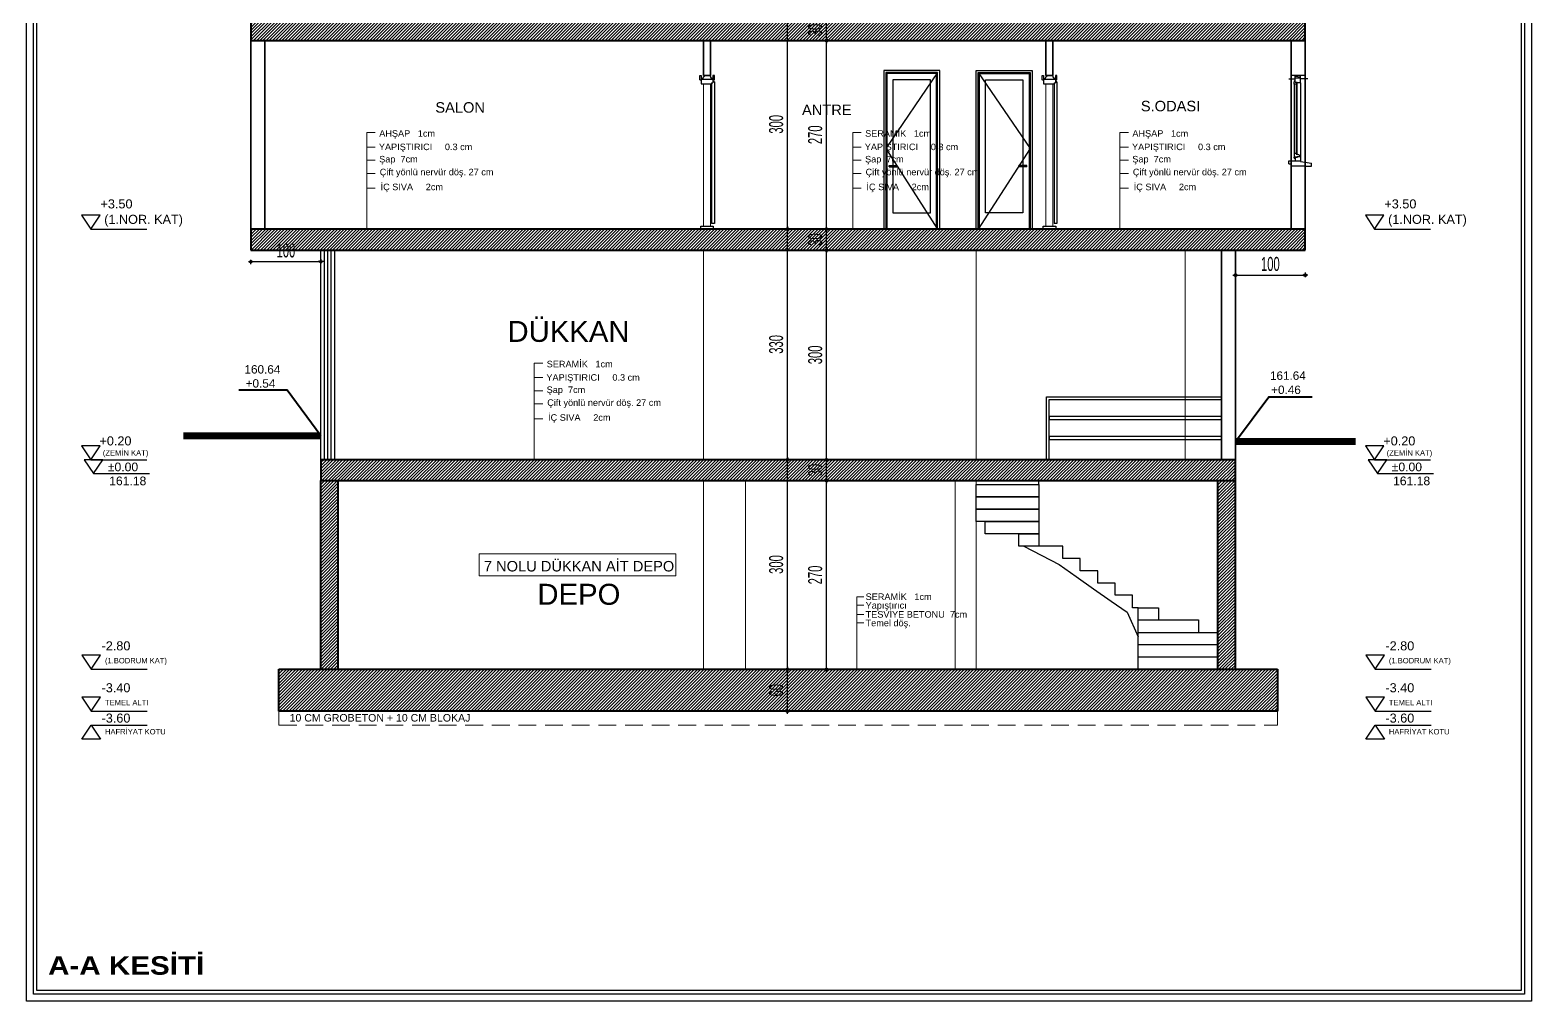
# Model space of a CAD drawing. Extents: x 386248 to 427517, y 4539405 to 4542296.
# Drawn here: x 403469 to 405613, y 4539405 to 4540795 of the extents above; entities that cross this region are included whole.
import ezdxf
from ezdxf.enums import TextEntityAlignment as Align

# ---------------------------------------------------------------- set-up
doc = ezdxf.new("R2010")
doc.units = 0
doc.linetypes.add('DUZ', pattern=[0])
doc.linetypes.add('HIDDEN', pattern=[9.525, 6.35, -3.175])
for name, color, linetype in [('DIM', 7, 'Continuous'), ('duvar-kesim', 250, 'Continuous'), ('HESAPLAMA', 82, 'Continuous'), ('mahal', 7, 'Continuous'), ('Y-IMAR', 15, 'DUZ')]:
    doc.layers.add(name, color=color, linetype=linetype)
for name, color, linetype, lineweight in [('DIŞ 2', 167, 'Continuous', 25), ('DOGRAMA_', 233, 'Continuous', 20), ('DUVAR', 4, 'Continuous', 35), ('GOR1', 51, 'Continuous', 25), ('GÖRÜNÜŞ', 9, 'Continuous', 30), ('GÖRÜNÜŞLER', 43, 'Continuous', 30), ('ince', 203, 'DUZ', 20), ('kapı', 233, 'Continuous', 25), ('kolon', 1, 'Continuous', 40), ('KOTLAR', 63, 'Continuous', 30), ('KP', 1, 'Continuous', 30), ('merdv', 82, 'Continuous', 25), ('MIMARI', 2, 'Continuous', 20), ('OLCU10', 2, 'Continuous', 25), ('SOKAK_ADI', 3, 'Continuous', 0), ('tarama kolon', 8, 'Continuous', 13), ('YAZI', 7, 'Continuous', 25), ('YAZI_', 73, 'Continuous', 20), ('YAZILAR', 1, 'Continuous', 30)]:
    doc.layers.add(name, color=color, linetype=linetype, lineweight=lineweight)
doc.styles.add('RomanSTA', font='')
doc.styles.get("Standard").update_dxf_attribs({"font": 'arial.ttf'})
doc.styles.add('STYLE1', font='')
doc.styles.add('T', font='ISOt.shx', dxfattribs={"width": 0.6})
doc.styles.get('RomanSTA').set_extended_font_data('Arial')
doc.styles.get('STYLE1').set_extended_font_data('Arial Tur')
doc.dimstyles.new('DOT2', dxfattribs={"dimtxt": 20, "dimasz": 0.7, "dimexe": 5, "dimexo": 5, "dimgap": 6, "dimtad": 1, "dimdec": 0, "dimdsep": 46, "dimtxsty": 'T', "dimblk1": 'SEL2', "dimblk2": 'SEL2', "dimsah": 1, "dimcen": 0, "dimse1": 1, "dimse2": 1, "dimclrd": 256, "dimclre": 256, "dimclrt": 256, "dimadec": 0, "dimazin": 0, "dimtfac": 1, "dimtdec": 0, "dimtix": 1, "dimtmove": 2, "dimatfit": 3, "dimldrblk": 'SEL2', "dimfxl": 1, "dimtolj": 1, "dimtzin": 0, "dimarcsym": 0})
pattern_1 = [(45, (4880.1114, 2884.313), (-2.2450640303, 2.2450640303), [])]

# ---------------------------------------------------------------- blocks, each defined once
blk = doc.blocks.new('80')
at = {"layer": 'merdv'}
blk.add_line((389876.1, 4538874.9), (389876.1, 4538880.3), dxfattribs=at)
for points in [[(389876.1, 4538857.3), (389786.1, 4538857.3), (389786.1, 4538874.9), (389876.1, 4538874.9)], [(389876.1, 4538839.6), (389786.1, 4538839.6), (389786.1, 4538857.3), (389876.1, 4538857.3)], [(389876.1, 4538822), (389786.1, 4538822), (389786.1, 4538839.6), (389876.1, 4538839.6)], [(389876.1, 4538804.4), (389799.1, 4538804.4), (389799.1, 4538822), (389876.1, 4538822)], [(389876.1, 4538786.7), (389847.3, 4538786.7), (389847.3, 4538804.4), (389876.1, 4538804.4)]]:
    blk.add_lwpolyline(points, close=True, dxfattribs=at)
for points in [[(389854.4, 4538786.7), (389904.9, 4538760.5), (389929.3, 4538743.3), (389954.3, 4538725.6), (389979.3, 4538708), (390002.1, 4538691.9), (390018.1, 4538656.7)], [(389885.1, 4538786.7), (389876.1, 4538786.7)], [(389918.1, 4538769.1), (389910.1, 4538769.1), (389910.1, 4538786.7), (389885.1, 4538786.7)], [(389943.1, 4538751.4), (389935.1, 4538751.4), (389935.1, 4538769.1), (389910.1, 4538769.1)], [(389968.1, 4538733.8), (389960.1, 4538733.8), (389960.1, 4538751.4), (389935.1, 4538751.4)], [(389993.1, 4538716.2), (389985.1, 4538716.2), (389985.1, 4538733.8), (389960.1, 4538733.8)], [(390018.1, 4538698.5), (390010.1, 4538698.5), (390010.1, 4538716.2), (389985.1, 4538716.2)], [(390018.1, 4538680.9), (390018.1, 4538698.5), (390046.9, 4538698.5), (390046.9, 4538680.9)], [(390018.1, 4538663.2), (390018.1, 4538680.9), (390104.5, 4538680.9), (390104.5, 4538663.2)], [(390018.1, 4538645.6), (390018.1, 4538663.2), (390132.1, 4538663.2)], [(390018.1, 4538628), (390018.1, 4538645.6), (390132.1, 4538645.6)], [(390018.1, 4538610.3), (390018.1, 4538628), (390132.1, 4538628)]]:
    blk.add_lwpolyline(points, dxfattribs=at)
blk = doc.blocks.new('Slice-Win 1')
for p, q in [((0, 130), (20, 130)), ((7, 126.6), (7, 130)), ((14.5, 129), (7, 127.8)), ((14.5, 126.6), (14.5, 130)), ((-3.5, 125), (7, 125)), ((14.5, 126.6), (7, 126.6)), ((7, 119.5), (7, 126.6)), ((7, 119.5), (11.5, 119.5)), ((14.5, 120.5), (11.5, 120.5)), ((11.5, 120.5), (11.5, 119.5)), ((14.5, 120.3), (11.5, 120.3)), ((11.5, 118.5), (11.5, 119.5)), ((13, 118.5), (11.5, 118.5)), ((13, 117.5), (13, 118.5)), ((13, 117.5), (13, 18)), ((13, 117.5), (16, 117.5)), ((14.5, 122), (14.5, 126.6)), ((23.5, 125), (14.5, 125)), ((16, 122), (14.5, 122)), ((14.5, 120.3), (14.5, 122)), ((16, 122), (16, 120.5)), ((16, 117.5), (16, 120.5)), ((7, 6.5), (-9, 4.5)), ((-9, 0), (-9, 4.5)), ((0, 0), (-9, 0)), ((0, 0), (20, 0)), ((7, 12.8), (11.5, 14)), ((7, 12.8), (7, 7.5)), ((14.5, 7.5), (7, 7.5)), ((7, 7.5), (7, 6.5)), ((8.5, 16), (11.5, 17)), ((8.5, 16), (8.5, 14)), ((9.5, 14), (8.5, 14)), ((9.5, 14.5), (9.5, 14)), ((11.5, 14), (10, 14)), ((13, 17), (11.5, 17)), ((11.5, 13), (11.5, 14)), ((14.5, 13.2), (11.5, 13.2)), ((14.5, 13), (12.5, 13)), ((13, 18), (16, 18)), ((13, 18), (13, 17)), ((14.5, 13.2), (14.5, 11.5)), ((14.5, 11.5), (14.5, 7.5)), ((16, 11.5), (14.5, 11.5)), ((23.5, 7.5), (14.5, 7.5)), ((16, 18), (16, 13)), ((16, 11.5), (16, 13)), ((20, 0), (20, 3.5)), ((23.5, 3.5), (20, 3.5)), ((23.5, 3.5), (23.5, 7.5))]:
    blk.add_line(p, q)
at = {"color": 8}
for p, q in [((7, 119.5), (7, 12.8)), ((11.5, 17), (11.5, 118.5)), ((16, 117.5), (16, 18))]:
    blk.add_line(p, q, dxfattribs=at)
for centre, start, end in [((9.5, 14), 0, 90), ((12, 13), 180, 0)]:
    blk.add_arc(centre, 0.5, start, end)
blk = doc.blocks.new('Door-Sight 04')
for p, q in [((20, 220), (100, 220)), ((20, -7), (20, 220)), ((22.9, 217.1), (97.1, 217.1)), ((22.9, -7), (22.9, 217.1)), ((24.4, 215.6), (95.6, 215.6)), ((24.4, -7), (24.4, 215.6)), ((95.6, 215.6), (95.6, -7)), ((97.1, 217.1), (97.1, -7)), ((100, 220), (100, -7)), ((33.2, 206.8), (86.8, 206.8)), ((33.2, 16.5), (33.2, 206.8)), ((86.8, 206.8), (86.8, 84)), ((92.3, 84), (80.8, 84)), ((80.8, 82), (80.8, 84)), ((92.3, 82), (80.8, 82)), ((86.8, 82), (86.8, 16.5)), ((92.3, 82), (92.3, 84)), ((86.8, 16.5), (33.2, 16.5)), ((100, -7), (20, -7))]:
    blk.add_line(p, q)
at = {"color": 8}
for p, q in [((22.9, 217.1), (97.1, 108.5)), ((97.1, 108.5), (22.9, -7))]:
    blk.add_line(p, q, dxfattribs=at)
blk = doc.blocks.new('Slice-Door1 10')
for p, q in [((-5.5, -6.5), (-5.5, 0)), ((-5.5, 0), (-3.5, 0)), ((-3.5, 0), (-3.5, -7.5)), ((0, 0), (10, 0)), ((15.5, 0), (13.5, 0)), ((13.5, 0), (13.5, -5.4)), ((15.5, -6.5), (15.5, 0)), ((-3.5, -7.5), (-5.5, -6.5)), ((-5.5, -9.1), (-5.5, -211.8)), ((-5.5, -9.1), (-3.5, -9.1)), ((13.5, -5.4), (-3.5, -5.4)), ((-3.5, -5.4), (-3.5, -10.9)), ((-1.5, -10.6), (-3.5, -10.6)), ((-1.5, -10.9), (-3.5, -10.9)), ((-1.5, -10.6), (-1.5, -211.8)), ((13.5, -12), (-1.5, -12)), ((13.5, -5.4), (13.5, -10.7)), ((13.5, -5.4), (13.5, -12)), ((13.5, -7.5), (15.5, -6.5)), ((-5.5, -211.8), (-1.5, -211.8))]:
    blk.add_line(p, q)
at = {"color": 9}
blk.add_lwpolyline([(14, -220), (14, -216), (-4, -216), (-4, -220)], dxfattribs=at)
for points in [[(1.2, 0, 0), (1.2, 0, 0), (1.2, 0, 0), (1.2, -0.1, 0), (1.2, -0.1, 0), (1.1, -0.1, 0), (1.1, -0.1, 0), (1.1, -0.2, 0), (1.1, -0.2, 0), (1.1, -0.2, 0), (1, -0.2, 0), (1, -0.2, 0), (1, -0.3, 0), (1, -0.3, 0), (1, -0.3, 0), (0.9, -0.3, 0), (0.9, -0.4, 0), (0.9, -0.4, 0), (0.9, -0.4, 0), (0.9, -0.4, 0), (0.8, -0.4, 0), (0.8, -0.5, 0), (0.8, -0.5, 0), (0.8, -0.5, 0), (0.8, -0.5, 0), (0.7, -0.6, 0), (0.7, -0.6, 0), (0.7, -0.6, 0), (0.7, -0.6, 0), (0.7, -0.7, 0), (0.6, -0.7, 0), (0.6, -0.7, 0), (0.6, -0.7, 0), (0.6, -0.7, 0), (0.6, -0.8, 0), (0.6, -0.8, 0), (0.6, -0.8, 0), (0.5, -0.8, 0), (0.5, -0.9, 0), (0.5, -0.9, 0), (0.5, -0.9, 0), (0.5, -0.9, 0), (0.5, -1, 0), (0.5, -1, 0), (0.4, -1, 0), (0.4, -1, 0), (0.4, -1.1, 0), (0.4, -1.1, 0), (0.4, -1.1, 0), (0.4, -1.1, 0), (0.4, -1.2, 0), (0.4, -1.2, 0), (0.4, -1.2, 0), (0.3, -1.3, 0), (0.3, -1.3, 0), (0.3, -1.3, 0), (0.3, -1.3, 0), (0.3, -1.4, 0), (0.3, -1.4, 0), (0.3, -1.4, 0), (0.3, -1.4, 0), (0.3, -1.5, 0), (0.3, -1.5, 0), (0.3, -1.5, 0), (0.3, -1.6, 0), (0.3, -1.6, 0), (0.3, -1.6, 0), (0.3, -1.6, 0), (0.2, -1.7, 0), (0.2, -1.7, 0), (0.2, -1.7, 0), (0.2, -1.8, 0), (0.2, -1.8, 0), (0.2, -1.8, 0), (0.2, -1.9, 0), (0.2, -1.9, 0), (0.2, -1.9, 0), (0.2, -1.9, 0), (0.2, -2, 0), (0.2, -2, 0), (0.2, -2, 0), (0.2, -2.1, 0), (0.2, -2.1, 0), (0.2, -2.1, 0), (0.1, -2.1, 0), (0.1, -2.2, 0), (0.1, -2.2, 0), (0.1, -2.2, 0), (0.1, -2.3, 0), (0.1, -2.3, 0), (0.1, -2.3, 0), (0.1, -2.3, 0), (0.1, -2.4, 0), (0.1, -2.4, 0), (0, -2.4, 0), (0, -2.5, 0), (0, -2.5, 0), (0, -2.5, 0), (0, -2.5, 0), (0, -2.6, 0), (0, -2.6, 0), (0, -2.6, 0), (-0.1, -2.6, 0), (-0.1, -2.7, 0), (-0.1, -2.7, 0), (-0.1, -2.7, 0), (-0.1, -2.7, 0), (-0.1, -2.8, 0), (-0.2, -2.8, 0), (-0.2, -2.8, 0), (-0.2, -2.8, 0), (-0.2, -2.9, 0), (-0.2, -2.9, 0), (-0.2, -2.9, 0), (-0.3, -2.9, 0), (-0.3, -3, 0), (-0.3, -3, 0), (-0.3, -3, 0), (-0.3, -3, 0), (-0.4, -3, 0), (-0.4, -3.1, 0), (-0.4, -3.1, 0), (-0.4, -3.1, 0), (-0.4, -3.1, 0), (-0.5, -3.1, 0), (-0.5, -3.2, 0), (-0.5, -3.2, 0), (-0.5, -3.2, 0), (-0.6, -3.2, 0), (-0.6, -3.2, 0), (-0.6, -3.3, 0), (-0.6, -3.3, 0), (-0.6, -3.3, 0), (-0.7, -3.3, 0), (-0.7, -3.3, 0), (-0.7, -3.3, 0), (-0.7, -3.3, 0), (-0.8, -3.4, 0), (-0.8, -3.4, 0), (-0.8, -3.4, 0), (-0.8, -3.4, 0), (-0.9, -3.4, 0), (-0.9, -3.4, 0), (-0.9, -3.4, 0), (-1, -3.5, 0), (-1, -3.5, 0), (-1, -3.5, 0), (-1, -3.5, 0), (-1.1, -3.5, 0), (-1.1, -3.5, 0), (-1.1, -3.5, 0), (-1.1, -3.5, 0), (-1.2, -3.6, 0), (-1.2, -3.6, 0), (-1.2, -3.6, 0), (-1.2, -3.6, 0), (-1.3, -3.6, 0), (-1.3, -3.6, 0), (-1.3, -3.6, 0), (-1.4, -3.6, 0), (-1.4, -3.6, 0), (-1.4, -3.7, 0), (-1.4, -3.7, 0), (-1.5, -3.7, 0), (-1.5, -3.7, 0), (-1.5, -3.7, 0), (-1.5, -3.7, 0), (-1.6, -3.7, 0), (-1.6, -3.7, 0), (-1.6, -3.7, 0), (-1.7, -3.8, 0), (-1.7, -3.8, 0), (-1.7, -3.8, 0), (-1.7, -3.8, 0), (-1.8, -3.8, 0), (-1.8, -3.8, 0), (-1.8, -3.8, 0), (-1.8, -3.8, 0), (-1.9, -3.9, 0), (-1.9, -3.9, 0), (-1.9, -3.9, 0), (-1.9, -3.9, 0), (-2, -3.9, 0), (-2, -3.9, 0), (-2, -3.9, 0), (-2, -4, 0), (-2.1, -4, 0), (-2.1, -4, 0), (-2.1, -4, 0), (-2.1, -4, 0), (-2.2, -4, 0), (-2.2, -4.1, 0), (-2.2, -4.1, 0), (-2.2, -4.1, 0), (-2.3, -4.1, 0), (-2.3, -4.1, 0), (-2.3, -4.1, 0), (-2.3, -4.2, 0), (-2.4, -4.2, 0), (-2.4, -4.2, 0), (-2.4, -4.2, 0), (-2.4, -4.2, 0), (-2.4, -4.2, 0), (-2.5, -4.3, 0), (-2.5, -4.3, 0), (-2.5, -4.3, 0), (-2.5, -4.3, 0), (-2.6, -4.3, 0), (-2.6, -4.4, 0), (-2.6, -4.4, 0), (-2.6, -4.4, 0), (-2.6, -4.4, 0), (-2.7, -4.4, 0), (-2.7, -4.5, 0), (-2.7, -4.5, 0), (-2.7, -4.5, 0), (-2.7, -4.5, 0), (-2.8, -4.5, 0), (-2.8, -4.6, 0), (-2.8, -4.6, 0), (-2.8, -4.6, 0), (-2.8, -4.6, 0), (-2.9, -4.6, 0), (-2.9, -4.7, 0), (-2.9, -4.7, 0), (-2.9, -4.7, 0), (-2.9, -4.7, 0), (-3, -4.8, 0), (-3, -4.8, 0), (-3, -4.8, 0), (-3, -4.8, 0), (-3, -4.8, 0), (-3.1, -4.9, 0), (-3.1, -4.9, 0), (-3.1, -4.9, 0), (-3.1, -4.9, 0), (-3.1, -5, 0), (-3.2, -5, 0), (-3.2, -5, 0), (-3.2, -5, 0), (-3.2, -5.1, 0), (-3.2, -5.1, 0), (-3.3, -5.1, 0), (-3.3, -5.1, 0), (-3.3, -5.1, 0), (-3.3, -5.2, 0), (-3.3, -5.2, 0), (-3.4, -5.2, 0), (-3.4, -5.2, 0), (-3.4, -5.3, 0), (-3.4, -5.3, 0), (-3.4, -5.3, 0), (-3.4, -5.3, 0), (-3.5, -5.4, 0), (-3.5, -5.4, 0), (-3.5, -5.4, 0)], [(8.5, 0, 0), (8.5, 0, 0), (8.5, -0.1, 0), (8.5, -0.1, 0), (8.5, -0.1, 0), (8.5, -0.2, 0), (8.5, -0.2, 0), (8.5, -0.2, 0), (8.6, -0.3, 0), (8.6, -0.3, 0), (8.6, -0.3, 0), (8.6, -0.4, 0), (8.6, -0.4, 0), (8.6, -0.4, 0), (8.6, -0.5, 0), (8.6, -0.5, 0), (8.7, -0.6, 0), (8.7, -0.6, 0), (8.7, -0.6, 0), (8.7, -0.7, 0), (8.7, -0.7, 0), (8.7, -0.7, 0), (8.7, -0.8, 0), (8.7, -0.8, 0), (8.8, -0.8, 0), (8.8, -0.9, 0), (8.8, -0.9, 0), (8.8, -0.9, 0), (8.8, -0.9, 0), (8.8, -1, 0), (8.8, -1, 0), (8.8, -1, 0), (8.9, -1.1, 0), (8.9, -1.1, 0), (8.9, -1.1, 0), (8.9, -1.2, 0), (8.9, -1.2, 0), (8.9, -1.2, 0), (9, -1.3, 0), (9, -1.3, 0), (9, -1.3, 0), (9, -1.3, 0), (9, -1.4, 0), (9, -1.4, 0), (9.1, -1.4, 0), (9.1, -1.5, 0), (9.1, -1.5, 0), (9.1, -1.5, 0), (9.1, -1.5, 0), (9.2, -1.6, 0), (9.2, -1.6, 0), (9.2, -1.6, 0), (9.2, -1.7, 0), (9.3, -1.7, 0), (9.3, -1.7, 0), (9.3, -1.7, 0), (9.3, -1.8, 0), (9.3, -1.8, 0), (9.4, -1.8, 0), (9.4, -1.8, 0), (9.4, -1.8, 0), (9.5, -1.9, 0), (9.5, -1.9, 0), (9.5, -1.9, 0), (9.5, -1.9, 0), (9.6, -2, 0), (9.6, -2, 0), (9.6, -2, 0), (9.6, -2, 0), (9.7, -2, 0), (9.7, -2.1, 0), (9.7, -2.1, 0), (9.8, -2.1, 0), (9.8, -2.1, 0), (9.8, -2.2, 0), (9.8, -2.2, 0), (9.9, -2.2, 0), (9.9, -2.2, 0), (9.9, -2.2, 0), (10, -2.3, 0), (10, -2.3, 0), (10, -2.3, 0), (10, -2.3, 0), (10.1, -2.3, 0), (10.1, -2.4, 0), (10.1, -2.4, 0), (10.2, -2.4, 0), (10.2, -2.4, 0), (10.2, -2.5, 0), (10.2, -2.5, 0), (10.3, -2.5, 0), (10.3, -2.5, 0), (10.3, -2.5, 0), (10.3, -2.6, 0), (10.4, -2.6, 0), (10.4, -2.6, 0), (10.4, -2.6, 0), (10.4, -2.7, 0), (10.5, -2.7, 0), (10.5, -2.7, 0), (10.5, -2.7, 0), (10.5, -2.8, 0), (10.5, -2.8, 0), (10.6, -2.8, 0), (10.6, -2.8, 0), (10.6, -2.9, 0), (10.6, -2.9, 0), (10.6, -2.9, 0), (10.7, -3, 0), (10.7, -3, 0), (10.7, -3, 0), (10.7, -3.1, 0), (10.7, -3.1, 0), (10.7, -3.1, 0), (10.8, -3.2, 0), (10.8, -3.2, 0), (10.8, -3.2, 0), (10.8, -3.3, 0), (10.8, -3.3, 0), (10.8, -3.3, 0), (10.8, -3.4, 0), (10.8, -3.4, 0), (10.9, -3.4, 0), (10.9, -3.5, 0), (10.9, -3.5, 0), (10.9, -3.5, 0), (10.9, -3.6, 0), (10.9, -3.6, 0), (10.9, -3.6, 0), (10.9, -3.7, 0), (11, -3.7, 0), (11, -3.7, 0), (11, -3.8, 0), (11, -3.8, 0), (11, -3.8, 0), (11, -3.9, 0), (11, -3.9, 0), (11, -3.9, 0), (11, -4, 0), (11.1, -4, 0), (11.1, -4, 0), (11.1, -4.1, 0), (11.1, -4.1, 0), (11.1, -4.1, 0), (11.1, -4.2, 0), (11.1, -4.2, 0), (11.1, -4.2, 0), (11.2, -4.2, 0), (11.2, -4.3, 0), (11.2, -4.3, 0), (11.2, -4.3, 0), (11.2, -4.4, 0), (11.2, -4.4, 0), (11.3, -4.4, 0), (11.3, -4.4, 0), (11.3, -4.5, 0), (11.3, -4.5, 0), (11.3, -4.5, 0), (11.4, -4.5, 0), (11.4, -4.6, 0), (11.4, -4.6, 0), (11.4, -4.6, 0), (11.4, -4.6, 0), (11.5, -4.7, 0), (11.5, -4.7, 0), (11.5, -4.7, 0), (11.5, -4.7, 0), (11.6, -4.7, 0), (11.6, -4.8, 0), (11.6, -4.8, 0), (11.7, -4.8, 0), (11.7, -4.8, 0), (11.7, -4.8, 0), (11.7, -4.9, 0), (11.8, -4.9, 0), (11.8, -4.9, 0), (11.8, -4.9, 0), (11.9, -4.9, 0), (11.9, -4.9, 0), (11.9, -5, 0), (11.9, -5, 0), (12, -5, 0), (12, -5, 0), (12, -5, 0), (12.1, -5, 0), (12.1, -5, 0), (12.1, -5, 0), (12.2, -5.1, 0), (12.2, -5.1, 0), (12.2, -5.1, 0), (12.3, -5.1, 0), (12.3, -5.1, 0), (12.3, -5.1, 0), (12.4, -5.1, 0), (12.4, -5.1, 0), (12.4, -5.2, 0), (12.5, -5.2, 0), (12.5, -5.2, 0), (12.6, -5.2, 0), (12.6, -5.2, 0), (12.6, -5.2, 0), (12.7, -5.2, 0), (12.7, -5.2, 0), (12.7, -5.2, 0), (12.8, -5.2, 0), (12.8, -5.3, 0), (12.8, -5.3, 0), (12.9, -5.3, 0), (12.9, -5.3, 0), (13, -5.3, 0), (13, -5.3, 0), (13, -5.3, 0), (13.1, -5.3, 0), (13.1, -5.3, 0), (13.2, -5.3, 0), (13.2, -5.3, 0), (13.2, -5.3, 0), (13.3, -5.4, 0), (13.3, -5.4, 0), (13.3, -5.4, 0), (13.4, -5.4, 0), (13.4, -5.4, 0), (13.5, -5.4, 0), (13.5, -5.4, 0)]]:
    blk.add_polyline3d(points, dxfattribs=at)
blk = doc.blocks.new('SEL2')
at = {"layer": 'OLCU10'}
for p, q in [((5.25, 0), (-5.25, 0)), ((0, 5.25), (0, -3.95))]:
    blk.add_line(p, q, dxfattribs=at)
blk.add_circle((0, 0), 2.75, dxfattribs=at)
blk = doc.blocks.new('*D2792')
at = {"layer": 'Defpoints', "color": 0}
for p in [(404553, 4539880), (404573.7, 4539880), (404573.7, 4539820)]:
    blk.add_point(p, dxfattribs=at)
at = {"layer": 'DIŞ 2', "lineweight": -2}
blk.add_line((404553, 4539820.7), (404553, 4539879.3), dxfattribs=at)
at = {"layer": 'DIŞ 2', "linetype": 'ByBlock', "lineweight": -2, "xscale": 0.7, "yscale": 0.7, "zscale": 0.7}
for p, rotation in [((404553, 4539880), 90), ((404553, 4539820), 270)]:
    blk.add_blockref('SEL2', p, dxfattribs=dict(at, rotation=rotation))
at = {"layer": 'DIŞ 2', "insert": (404537, 4539850), "char_height": 20, "attachment_point": 5, "rotation": 90, "style": 'T'}
blk.add_mtext('\\A1;60', dxfattribs=at)
blk = doc.blocks.new('*D2793')
at = {"layer": 'Defpoints', "color": 0}
for p in [(404553, 4540180), (404588.3, 4540180), (404573.7, 4539880)]:
    blk.add_point(p, dxfattribs=at)
at = {"layer": 'DIŞ 2', "lineweight": -2}
blk.add_line((404553, 4539880.7), (404553, 4540179.3), dxfattribs=at)
at = {"layer": 'DIŞ 2', "linetype": 'ByBlock', "lineweight": -2, "xscale": 0.7, "yscale": 0.7, "zscale": 0.7}
for p, rotation in [((404553, 4540180), 90), ((404553, 4539880), 270)]:
    blk.add_blockref('SEL2', p, dxfattribs=dict(at, rotation=rotation))
at = {"layer": 'DIŞ 2', "insert": (404537, 4540030), "char_height": 20, "attachment_point": 5, "rotation": 90, "style": 'T'}
blk.add_mtext('\\A1;300', dxfattribs=at)
blk = doc.blocks.new('*D2794')
at = {"layer": 'Defpoints', "color": 0}
for p in [(404553, 4540510), (404621, 4540510), (404588.3, 4540180)]:
    blk.add_point(p, dxfattribs=at)
at = {"layer": 'DIŞ 2', "lineweight": -2}
blk.add_line((404553, 4540180.7), (404553, 4540509.3), dxfattribs=at)
at = {"layer": 'DIŞ 2', "linetype": 'ByBlock', "lineweight": -2, "xscale": 0.7, "yscale": 0.7, "zscale": 0.7}
for p, rotation in [((404553, 4540510), 90), ((404553, 4540180), 270)]:
    blk.add_blockref('SEL2', p, dxfattribs=dict(at, rotation=rotation))
at = {"layer": 'DIŞ 2', "insert": (404537, 4540345), "char_height": 20, "attachment_point": 5, "rotation": 90, "style": 'T'}
blk.add_mtext('\\A1;330', dxfattribs=at)
blk = doc.blocks.new('*D2795')
at = {"layer": 'Defpoints', "color": 0}
for p in [(404553, 4540810), (404621, 4540810), (404621, 4540510)]:
    blk.add_point(p, dxfattribs=at)
at = {"layer": 'DIŞ 2', "lineweight": -2}
blk.add_line((404553, 4540510.7), (404553, 4540809.3), dxfattribs=at)
at = {"layer": 'DIŞ 2', "linetype": 'ByBlock', "lineweight": -2, "xscale": 0.7, "yscale": 0.7, "zscale": 0.7}
for p, rotation in [((404553, 4540810), 90), ((404553, 4540510), 270)]:
    blk.add_blockref('SEL2', p, dxfattribs=dict(at, rotation=rotation))
at = {"layer": 'DIŞ 2', "insert": (404537, 4540660), "char_height": 20, "attachment_point": 5, "rotation": 90, "style": 'T'}
blk.add_mtext('\\A1;300', dxfattribs=at)
blk = doc.blocks.new('*D2799')
at = {"layer": 'Defpoints', "color": 0}
for p in [(404599.9, 4540150), (404608.9, 4540150), (404599.9, 4539880)]:
    blk.add_point(p, dxfattribs=at)
at = {"layer": 'GOR1', "lineweight": -2}
blk.add_line((404608.9, 4539880.7), (404608.9, 4540149.3), dxfattribs=at)
at = {"layer": 'GOR1', "linetype": 'ByBlock', "lineweight": -2, "xscale": 0.7, "yscale": 0.7, "zscale": 0.7}
for p, rotation in [((404608.9, 4540150), 90), ((404608.9, 4539880), 270)]:
    blk.add_blockref('SEL2', p, dxfattribs=dict(at, rotation=rotation))
at = {"layer": 'GOR1', "insert": (404592.9, 4540015), "char_height": 20, "attachment_point": 5, "rotation": 90, "style": 'T'}
blk.add_mtext('\\A1;270', dxfattribs=at)
blk = doc.blocks.new('*D2800')
at = {"layer": 'Defpoints', "color": 0}
for p in [(404608.9, 4540180), (404619.9, 4540180), (404599.9, 4540150)]:
    blk.add_point(p, dxfattribs=at)
at = {"layer": 'GOR1', "lineweight": -2}
for p, q in [((404608.9, 4540180.7), (404608.9, 4540181.4)), ((404608.9, 4540150), (404608.9, 4540180)), ((404608.9, 4540149.3), (404608.9, 4540148.6))]:
    blk.add_line(p, q, dxfattribs=at)
at = {"layer": 'GOR1', "linetype": 'ByBlock', "lineweight": -2, "xscale": 0.7, "yscale": 0.7, "zscale": 0.7}
for p, rotation in [((404608.9, 4540180), 270), ((404608.9, 4540150), 90)]:
    blk.add_blockref('SEL2', p, dxfattribs=dict(at, rotation=rotation))
at = {"layer": 'GOR1', "insert": (404592.9, 4540165), "char_height": 20, "attachment_point": 5, "rotation": 90, "style": 'T'}
blk.add_mtext('\\A1;30', dxfattribs=at)
blk = doc.blocks.new('*D2801')
at = {"layer": 'Defpoints', "color": 0}
for p in [(404608.9, 4540480), (404638.9, 4540480), (404619.9, 4540180)]:
    blk.add_point(p, dxfattribs=at)
at = {"layer": 'GOR1', "lineweight": -2}
blk.add_line((404608.9, 4540180.7), (404608.9, 4540479.3), dxfattribs=at)
at = {"layer": 'GOR1', "linetype": 'ByBlock', "lineweight": -2, "xscale": 0.7, "yscale": 0.7, "zscale": 0.7}
for p, rotation in [((404608.9, 4540480), 90), ((404608.9, 4540180), 270)]:
    blk.add_blockref('SEL2', p, dxfattribs=dict(at, rotation=rotation))
at = {"layer": 'GOR1', "insert": (404592.9, 4540330), "char_height": 20, "attachment_point": 5, "rotation": 90, "style": 'T'}
blk.add_mtext('\\A1;300', dxfattribs=at)
blk = doc.blocks.new('*D2802')
at = {"layer": 'Defpoints', "color": 0}
for p in [(404608.9, 4540510), (404638.9, 4540510), (404638.9, 4540480)]:
    blk.add_point(p, dxfattribs=at)
at = {"layer": 'GOR1', "lineweight": -2}
for p, q in [((404608.9, 4540510.7), (404608.9, 4540511.4)), ((404608.9, 4540480), (404608.9, 4540510)), ((404608.9, 4540479.3), (404608.9, 4540478.6))]:
    blk.add_line(p, q, dxfattribs=at)
at = {"layer": 'GOR1', "linetype": 'ByBlock', "lineweight": -2, "xscale": 0.7, "yscale": 0.7, "zscale": 0.7}
for p, rotation in [((404608.9, 4540510), 270), ((404608.9, 4540480), 90)]:
    blk.add_blockref('SEL2', p, dxfattribs=dict(at, rotation=rotation))
at = {"layer": 'GOR1', "insert": (404592.9, 4540495), "char_height": 20, "attachment_point": 5, "rotation": 90, "style": 'T'}
blk.add_mtext('\\A1;30', dxfattribs=at)
blk = doc.blocks.new('*D2803')
at = {"layer": 'Defpoints', "color": 0}
for p in [(404608.9, 4540780), (404638.9, 4540780), (404638.9, 4540510)]:
    blk.add_point(p, dxfattribs=at)
at = {"layer": 'GOR1', "lineweight": -2}
blk.add_line((404608.9, 4540510.7), (404608.9, 4540779.3), dxfattribs=at)
at = {"layer": 'GOR1', "linetype": 'ByBlock', "lineweight": -2, "xscale": 0.7, "yscale": 0.7, "zscale": 0.7}
for p, rotation in [((404608.9, 4540780), 90), ((404608.9, 4540510), 270)]:
    blk.add_blockref('SEL2', p, dxfattribs=dict(at, rotation=rotation))
at = {"layer": 'GOR1', "insert": (404592.9, 4540645), "char_height": 20, "attachment_point": 5, "rotation": 90, "style": 'T'}
blk.add_mtext('\\A1;270', dxfattribs=at)
blk = doc.blocks.new('*D2804')
at = {"layer": 'Defpoints', "color": 0}
for p in [(404608.9, 4540810), (404631.3, 4540810), (404638.9, 4540780)]:
    blk.add_point(p, dxfattribs=at)
at = {"layer": 'GOR1', "lineweight": -2}
for p, q in [((404608.9, 4540810.7), (404608.9, 4540811.4)), ((404608.9, 4540780), (404608.9, 4540810)), ((404608.9, 4540779.3), (404608.9, 4540778.6))]:
    blk.add_line(p, q, dxfattribs=at)
at = {"layer": 'GOR1', "linetype": 'ByBlock', "lineweight": -2, "xscale": 0.7, "yscale": 0.7, "zscale": 0.7}
for p, rotation in [((404608.9, 4540810), 270), ((404608.9, 4540780), 90)]:
    blk.add_blockref('SEL2', p, dxfattribs=dict(at, rotation=rotation))
at = {"layer": 'GOR1', "insert": (404592.9, 4540795), "char_height": 20, "attachment_point": 5, "rotation": 90, "style": 'T'}
blk.add_mtext('\\A1;30', dxfattribs=at)
blk = doc.blocks.new('G$C82475EDB')
at = {"layer": 'YAZI_'}
for p, q in [((0, 138.3), (0, 0)), ((12.1, 138.3), (0, 138.3)), ((12.1, 117.4), (0, 117.4)), ((12.1, 98.5), (0, 98.5)), ((12.1, 79.8), (0, 79.8)), ((12.1, 58.5), (0, 58.5))]:
    blk.add_line(p, q, dxfattribs=at)
at = {"layer": 'YAZI_', "style": 'STYLE1'}
for s, p in [('SERAMİK   1cm', (17.8, 132.2)), ('YAPIŞTIRICI     0.3 cm', (17.3, 113)), ('Şap  7cm', (17.7, 95.4)), ('Çift yönlü nervür döş. 27 cm', (18.5, 77)), ('İÇ SIVA     2cm', (19.7, 55.7))]:
    blk.add_text(s, height=9.36, dxfattribs=at).set_placement(p)
blk = doc.blocks.new('G$C74185E55')
at = {"layer": 'DOGRAMA_'}
for p, q in [((0, 103.9), (10, 103.9)), ((0, 0), (0, 103.9)), ((0, 91.6), (10, 91.6)), ((0, 78.6), (10, 78.6)), ((0, 66.3), (10, 66.3))]:
    blk.add_line(p, q, dxfattribs=at)
at = {"layer": 'YAZI_', "style": 'STYLE1'}
for s, p in [('SERAMİK   1cm', (12.8, 99.2)), ('Yapıştırıcı', (12.8, 86.9)), ('Temel döş.', (12.7, 61.6)), ('TESVİYE BETONU  7cm', (12.8, 73.9))]:
    blk.add_text(s, height=9.36, dxfattribs=at).set_placement(p)
blk = doc.blocks.new('G$CC082489A')
at = {"layer": 'YAZI_'}
for p, q in [((0, 138.3), (0, 0)), ((12.1, 138.3), (0, 138.3)), ((12.1, 117.4), (0, 117.4)), ((12.1, 98.5), (0, 98.5)), ((12.1, 79.8), (0, 79.8)), ((12.1, 58.5), (0, 58.5))]:
    blk.add_line(p, q, dxfattribs=at)
at = {"layer": 'YAZI_', "style": 'STYLE1'}
for s, p in [('AHŞAP   1cm', (17.8, 132.2)), ('YAPIŞTIRICI     0.3 cm', (17.3, 113)), ('Şap  7cm', (17.7, 95.4)), ('Çift yönlü nervür döş. 27 cm', (18.5, 77)), ('İÇ SIVA     2cm', (19.7, 55.7))]:
    blk.add_text(s, height=9.36, dxfattribs=at).set_placement(p)
blk = doc.blocks.new('KOT KE')
at = {"layer": 'GÖRÜNÜŞLER'}
for p, q in [((447067, 4403103.2), (447080.3, 4403083.2)), ((447093.6, 4403103.2), (447067, 4403103.2)), ((447080.3, 4403083.2), (447093.6, 4403103.2)), ((447080.3, 4403083.2), (447160.3, 4403083.2))]:
    blk.add_line(p, q, dxfattribs=at)
blk = doc.blocks.new('KOKKK')
at = {"layer": 'GÖRÜNÜŞLER'}
for p in [(-48634.8, 135792.5), (-48534.4, 135764.2), (-48635.5, 135492.5), (-48635.5, 135442.5), (-48635.5, 135142.5), (-48635.5, 134842.5), (-48635.5, 134542.5), (-48635.5, 134212.5), (-48631.5, 134192.5), (-48634.8, 133912.5), (-48634.8, 133852.5)]:
    blk.add_blockref('KOT KE', p, dxfattribs=at)
at = {"layer": 'GÖRÜNÜŞLER', "xscale": -1, "rotation": 180}
blk.add_blockref('KOT KE', (-48634.8, 8939998.9), dxfattribs=at)
at = {"layer": 'KOTLAR', "color": 1, "linetype": 'Continuous'}
for s, height, p in [('+16.00', 12.96, (398460.2, 4538903.2)), ('ASANSÖR KULE', 7.776, (398465, 4538884.6)), ('+15.72', 12.96, (398563.5, 4538870.8)), ('MAHYA', 7.78, (398568.4, 4538852.3)), ('+13.00', 12.96, (398462.3, 4538600.6)), ('PARAPET', 7.78, (398467.1, 4538582.1)), ('+12.50', 12.96, (398459.5, 4538550.4)), ('(ÇATI ARASI PİYESİ )', 7.776, (398464.3, 4538531.8)), ('+9.50', 12.96, (398460.8, 4538257)), ('(3.NOR. KAT)', 12.96, (398466.1, 4538234.8)), ('+6.50', 12.96, (398456, 4537955.8)), ('(2.NOR. KAT)', 12.96, (398461.3, 4537933.7)), ('+3.50', 12.96, (398458.7, 4537655.3)), ('(1.NOR. KAT)', 12.96, (398464, 4537633.2)), ('+0.20', 12.96, (398457.2, 4537316.1)), ('(ZEMİN KAT)', 7.776, (398462, 4537301.5)), ('-2.80', 12.96, (398460.2, 4537022.8)), ('(1.BODRUM KAT)', 7.776, (398465.1, 4537004.2)), ('-3.40', 12.96, (398460.2, 4536962.8)), ('-3.60', 12.96, (398460.2, 4536919.4)), ('TEMEL ALTI', 7.78, (398465.1, 4536944.2)), ('HAFRİYAT KOTU', 7.776, (398465.1, 4536902.5))]:
    blk.add_text(s, height=height, rotation=360, dxfattribs=at).set_placement(p)
at = {"layer": 'YAZI', "color": 20, "linetype": 'Continuous'}
for s, p in [('%%p0.00', (398469.2, 4537279.1)), ('161.18', (398471.1, 4537259.1))]:
    blk.add_text(s, height=12.44, dxfattribs=at).set_placement(p)
blk = doc.blocks.new('*D4065')
at = {"layer": 'Defpoints', "color": 0}
for p in [(403785.5, 4540480), (403885.5, 4540480), (403885.5, 4540463.4)]:
    blk.add_point(p, dxfattribs=at)
at = {"layer": 'DIM', "lineweight": -2}
blk.add_line((403786.2, 4540463.4), (403884.8, 4540463.4), dxfattribs=at)
at = {"layer": 'DIM', "linetype": 'ByBlock', "lineweight": -2, "xscale": 0.7, "yscale": 0.7, "zscale": 0.7, "rotation": 180}
blk.add_blockref('SEL2', (403785.5, 4540463.4), dxfattribs=at)
at = {"layer": 'DIM', "linetype": 'ByBlock', "lineweight": -2, "xscale": 0.7, "yscale": 0.7, "zscale": 0.7}
blk.add_blockref('SEL2', (403885.5, 4540463.4), dxfattribs=at)
at = {"layer": 'DIM', "insert": (403835.5, 4540479.4), "char_height": 20, "attachment_point": 5, "style": 'T'}
blk.add_mtext('\\A1;100', dxfattribs=at)
blk = doc.blocks.new('*D4066')
at = {"layer": 'Defpoints', "color": 0}
for p in [(405194.1, 4540480), (405294.1, 4540480), (405294.1, 4540444)]:
    blk.add_point(p, dxfattribs=at)
at = {"layer": 'DIM', "lineweight": -2}
blk.add_line((405194.8, 4540444), (405293.4, 4540444), dxfattribs=at)
at = {"layer": 'DIM', "linetype": 'ByBlock', "lineweight": -2, "xscale": 0.7, "yscale": 0.7, "zscale": 0.7}
blk.add_blockref('SEL2', (405294.1, 4540444), dxfattribs=at)
at = {"layer": 'DIM', "linetype": 'ByBlock', "lineweight": -2, "xscale": 0.7, "yscale": 0.7, "zscale": 0.7, "rotation": 180}
blk.add_blockref('SEL2', (405194.1, 4540444), dxfattribs=at)
at = {"layer": 'DIM', "insert": (405244.1, 4540460), "char_height": 20, "attachment_point": 5, "style": 'T'}
blk.add_mtext('\\A1;100', dxfattribs=at)

msp = doc.modelspace()

# ---------------------------------------------------------------- hatches: boundary and pattern name
at = {"layer": 'tarama kolon'}
h = msp.add_hatch(dxfattribs=at)
h.set_pattern_fill('ANSI31', color=256)
h.set_pattern_definition(pattern_1)
h.paths.add_polyline_path([(405294.098, 4540780.014), (405294.098, 4540810.014), (403785.495, 4540810.014), (403785.495, 4540780.014)])
h.paths.add_polyline_path([(404572.911, 4540780.3), (404572.911, 4540809.728), (404612.911, 4540809.728), (404612.911, 4540780.3)], flags=24)
h = msp.add_hatch(dxfattribs=at)
h.set_pattern_fill('ANSI31', color=256)
h.set_pattern_definition(pattern_1)
h.paths.add_polyline_path([(405294.098, 4540480.014), (405294.098, 4540510.014), (403785.495, 4540510.014), (403785.495, 4540480.014)])
h.paths.add_polyline_path([(404572.911, 4540480.3), (404572.911, 4540509.728), (404612.911, 4540509.728), (404612.911, 4540480.3)], flags=24)
h = msp.add_hatch(dxfattribs=at)
h.set_pattern_fill('ANSI31', color=256)
h.set_pattern_definition(pattern_1)
h.paths.add_polyline_path([(405194.098, 4540150.014), (405169.098, 4540150.014), (405169.098, 4539880.014), (405194.098, 4539880.014)])
h.paths.add_polyline_path([(405194.098, 4540150.014), (405194.098, 4540180.014), (403885.495, 4540180.014), (403885.495, 4540150.014)])
h.paths.add_polyline_path([(403910.495, 4540150.014), (403885.495, 4540150.014), (403885.495, 4539880.014), (403910.495, 4539880.014)])
h.paths.add_polyline_path([(404572.911, 4540150.3), (404572.911, 4540179.728), (404612.911, 4540179.728), (404612.911, 4540150.3)], flags=24)
h = msp.add_hatch(dxfattribs=at)
h.set_pattern_fill('ANSI31', color=256)
h.set_pattern_definition(pattern_1)
h.paths.add_polyline_path([(403825.495, 4539880.014), (403825.495, 4539820.014), (405254.098, 4539820.014), (405254.098, 4539880.014)])
h.paths.add_polyline_path([(404517.03, 4539835.3), (404517.03, 4539864.728), (404557.03, 4539864.728), (404557.03, 4539835.3)], flags=24)

# ---------------------------------------------------------------- linework, layer by layer
at = {"layer": 'DUVAR'}
for p, q in [((403785.495, 4540780.014), (403785.495, 4540510.014)), ((403805.495, 4540780.014), (403805.495, 4540510.014)), ((404433.053, 4540780.014), (404433.053, 4540730.014)), ((404433.053, 4540780.014), (404433.053, 4540730.014)), ((404443.053, 4540780.014), (404443.053, 4540730.014)), ((404923.053, 4540780.014), (404923.053, 4540730.014)), ((404923.053, 4540780.014), (404923.053, 4540730.014)), ((404933.053, 4540780.014), (404933.053, 4540730.014)), ((405274.098, 4540780.014), (405274.098, 4540510.014)), ((405294.098, 4540780.014), (405294.098, 4540510.014)), ((405174.098, 4540180.014), (405174.098, 4540480.014)), ((405194.098, 4540180.014), (405194.098, 4540480.014))]:
    msp.add_line(p, q, dxfattribs=at)
for points in [[(404433.053, 4540730.014), (404443.053, 4540730.014)], [(404923.053, 4540730.014), (404933.053, 4540730.014)]]:
    msp.add_lwpolyline(points, dxfattribs=at)
at = {"layer": 'duvar-kesim'}
for p, q in [((403885.495, 4540180.014), (403885.495, 4540480.014)), ((403890.495, 4540180.014), (403890.495, 4540480.014)), ((403895.495, 4540180.014), (403895.495, 4540480.014)), ((403900.495, 4540180.014), (403900.495, 4540480.014)), ((403905.495, 4540180.014), (403905.495, 4540480.014))]:
    msp.add_line(p, q, dxfattribs=at)
at = {"layer": 'GOR1', "color": 3, "lineweight": 40}
for points in [[(403885.495, 4540214.014), (403837.271, 4540279.45), (403768.092, 4540279.45)], [(405194.098, 4540206.014), (405241.833, 4540270.017), (405303.694, 4540270.017)]]:
    msp.add_lwpolyline(points, dxfattribs=at)
at = {"layer": 'GOR1'}
for points in [[(404923.772, 4540180.014), (404923.772, 4540270.014), (405174.098, 4540270.014)], [(404927.772, 4540180.014), (404927.772, 4540266.014), (405174.098, 4540266.014)]]:
    msp.add_lwpolyline(points, dxfattribs=at)
for points in [[(404927.772, 4540237.571), (405174.098, 4540237.571), (405174.098, 4540241.571), (404927.772, 4540241.571)], [(404927.772, 4540209.128), (405174.098, 4540209.128), (405174.098, 4540213.128), (404927.772, 4540213.128)]]:
    msp.add_lwpolyline(points, close=True, dxfattribs=at)
at = {"layer": 'GÖRÜNÜŞ', "lineweight": 20}
for p, q in [((404433.053, 4540180.014), (404433.053, 4540480.014)), ((404823.053, 4540180.014), (404823.053, 4540480.014)), ((405122.215, 4540180.014), (405122.215, 4540480.014)), ((404433.053, 4540150.014), (404433.053, 4539880.014)), ((404493.053, 4540150.014), (404493.053, 4539880.014)), ((404793.053, 4540150.014), (404793.053, 4539880.014)), ((404823.053, 4540150.014), (404823.053, 4539880.014))]:
    msp.add_line(p, q, dxfattribs=at)
at = {"layer": 'ince'}
for p, q in [((404433.053, 4540514.014), (404433.053, 4540717.994)), ((404443.053, 4540514.014), (404443.053, 4540717.994)), ((404923.053, 4540514.014), (404923.053, 4540717.994)), ((404933.053, 4540514.014), (404933.053, 4540717.994))]:
    msp.add_line(p, q, dxfattribs=at)
at = {"layer": 'kolon'}
for p, q in [((403785.495, 4540810.014), (403785.495, 4540780.014)), ((405294.098, 4540780.014), (405294.098, 4540810.014)), ((403785.495, 4540780.014), (405294.098, 4540780.014)), ((405294.098, 4540510.014), (403785.495, 4540510.014)), ((403785.495, 4540510.014), (403785.495, 4540480.014)), ((405294.098, 4540480.014), (405294.098, 4540510.014)), ((403785.495, 4540480.014), (405294.098, 4540480.014)), ((405194.098, 4540180.014), (403885.495, 4540180.014)), ((403885.495, 4540180.014), (403885.495, 4540150.014)), ((405194.098, 4540150.014), (405194.098, 4540180.014)), ((403885.495, 4539880.014), (403885.495, 4540150.014)), ((403885.495, 4540150.014), (405194.098, 4540150.014)), ((403910.495, 4539880.014), (403910.495, 4540150.014)), ((405169.098, 4539880.014), (405169.098, 4540150.014)), ((405194.098, 4539880.014), (405194.098, 4540150.014)), ((403825.495, 4539880.014), (405254.098, 4539880.014)), ((403825.495, 4539820.014), (403825.495, 4539880.014)), ((405254.098, 4539880.014), (405254.098, 4539820.014)), ((405254.098, 4539820.014), (403825.495, 4539820.014))]:
    msp.add_line(p, q, dxfattribs=at)
at = {"layer": 'KP', "color": 144, "linetype": 'HIDDEN', "lineweight": 13, "ltscale": 4}
msp.add_lwpolyline([(403825.495, 4539820.014), (403825.495, 4539800.014), (405254.098, 4539800.014), (405254.098, 4539820.014)], dxfattribs=at)
at = {"layer": 'MIMARI'}
msp.add_lwpolyline([(404111.939, 4540045.244), (404393.442, 4540045.244), (404393.442, 4540013.745), (404111.939, 4540013.745)], close=True, dxfattribs=at)
at = {"layer": 'SOKAK_ADI', "const_width": 10}
for points in [[(403688.743, 4540214.014), (403885.495, 4540214.014)], [(405194.098, 4540206.014), (405366.014, 4540206.014)]]:
    msp.add_lwpolyline(points, dxfattribs=at)
at = {"layer": 'YAZILAR', "color": 133, "ltscale": 5}
for points in [[(403464.276, 4542295.7), (405617.807, 4542295.7), (405617.807, 4539405.231), (403464.276, 4539405.231)], [(403474.276, 4542285.7), (405607.807, 4542285.7), (405607.807, 4539415.231), (403474.276, 4539415.231)], [(403479.276, 4542280.7), (405602.807, 4542280.7), (405602.807, 4539420.231), (403479.276, 4539420.231)]]:
    msp.add_lwpolyline(points, close=True, dxfattribs=at)

# ---------------------------------------------------------------- block references
at = {"layer": 'DIM'}
for name, p in [('KOKKK', (5111.521, 2884.313)), ('KOKKK', (6948.553, 2884.313)), ('G$CC082489A', (403951.243, 4540510.014)), ('G$C82475EDB', (404646.487, 4540510.014)), ('G$CC082489A', (405028.872, 4540510.014)), ('G$C82475EDB', (404190.892, 4540180.014))]:
    msp.add_blockref(name, p, dxfattribs=at)
at = {"layer": 'GOR1'}
msp.add_blockref('80', (15036.948, 1269.692), dxfattribs=at)
at = {"layer": 'HESAPLAMA'}
msp.add_blockref('G$C74185E55', (404652.19, 4539880.014), dxfattribs=at)
at = {"layer": 'kapı', "xscale": -1}
for name, p in [('Slice-Door1 10', (404443.053, 4540730.014)), ('Door-Sight 04', (404790.94, 4540517.014)), ('Slice-Door1 10', (404933.053, 4540730.014)), ('Slice-Win 1', (405294.098, 4540600.014))]:
    msp.add_blockref(name, p, dxfattribs=at)
at = {"layer": 'kapı'}
msp.add_blockref('Door-Sight 04', (404803.357, 4540517.014), dxfattribs=at)

# ---------------------------------------------------------------- texts
at = {"layer": 'GOR1', "color": 3, "lineweight": 40}
for s, rotation, p in [('160.64', 359.833234, (403776.204, 4540303.335)), ('161.64', 0.166766, (405243.56, 4540294.223)), ('+0.54', 359.833234, (403777.896, 4540283.202)), ('+0.46', 359.833234, (405245.253, 4540274.091))]:
    msp.add_text(s, height=12, rotation=rotation, dxfattribs=at).set_placement(p)
at = {"layer": 'mahal'}
for s, height, p in [('SALON ', 15, (404087.74, 4540676.631)), ('ANTRE', 15, (404609.449, 4540673.157)), ('S.ODASI', 15, (405101.281, 4540678.574)), ('DÜKKAN', 30, (404239.858, 4540348.601)), ('DEPO', 30, (404254.706, 4539972.377))]:
    msp.add_text(s, height=height, dxfattribs=at).set_placement(p, align=Align.CENTER)
at = {"layer": 'MIMARI'}
msp.add_text('7 NOLU DÜKKAN AİT DEPO', height=15, dxfattribs=at).set_placement((404254.96, 4540020.032), align=Align.CENTER)
at = {"layer": 'Y-IMAR', "color": 0}
msp.add_text('10 CM GROBETON + 10 CM BLOKAJ', height=10.8, dxfattribs=at).set_placement((403840.823, 4539805.212))
at = {"layer": 'YAZILAR', "color": 0, "insert": (403495.23, 4539469.362), "char_height": 26.47628, "width": 2523.05289, "attachment_point": 1, "style": 'RomanSTA'}
msp.add_mtext('{\\fArial Black|b0|i0|c162|p34;A-A KESİTİ}', dxfattribs=at)

# ---------------------------------------------------------------- dimensions: what is measured, and where the dimension line sits
at = {"layer": 'DIM'}
for base, p1, p2, picture, middle in [((403885.495, 4540463.429), (403785.495, 4540480.014), (403885.495, 4540480.014), '*D4065', (403835.495, 4540479.429)), ((405294.098, 4540444.015), (405194.098, 4540480.014), (405294.098, 4540480.014), '*D4066', (405244.098, 4540460.015))]:
    dim = msp.add_linear_dim(base=base, p1=p1, p2=p2, dimstyle='DOT2', dxfattribs=at)
    dim.commit()
    dim.dimension.update_dxf_attribs({"geometry": picture, "text_midpoint": middle})
at = {"layer": 'DIŞ 2'}
for base, p1, p2, picture, middle in [((404553.03, 4540810.014), (404621.031, 4540510.014), (404621.031, 4540810.014), '*D2795', (404537.03, 4540660.014)), ((404553.03, 4540510.014), (404588.34, 4540180.014), (404621.031, 4540510.014), '*D2794', (404537.03, 4540345.014)), ((404553.03, 4540180.014), (404573.702, 4539880.014), (404588.34, 4540180.014), '*D2793', (404537.03, 4540030.014)), ((404553.03, 4539880.014), (404573.702, 4539820.014), (404573.702, 4539880.014), '*D2792', (404537.03, 4539850.014))]:
    dim = msp.add_linear_dim(base=base, p1=p1, p2=p2, angle=90, dimstyle='DOT2', dxfattribs=at)
    dim.commit()
    dim.dimension.update_dxf_attribs({"geometry": picture, "text_midpoint": middle})
at = {"layer": 'GOR1'}
for base, p1, p2, picture, middle in [((404608.911, 4540810.014), (404638.882, 4540780.014), (404631.276, 4540810.014), '*D2804', (404592.911, 4540795.014)), ((404608.911, 4540780.014), (404638.882, 4540510.014), (404638.882, 4540780.014), '*D2803', (404592.911, 4540645.014)), ((404608.911, 4540510.014), (404638.882, 4540480.014), (404638.882, 4540510.014), '*D2802', (404592.911, 4540495.014)), ((404608.911, 4540480.014), (404619.852, 4540180.014), (404638.882, 4540480.014), '*D2801', (404592.911, 4540330.014)), ((404608.911, 4540180.014), (404599.934, 4540150.014), (404619.852, 4540180.014), '*D2800', (404592.911, 4540165.014)), ((404608.911, 4540150.014), (404599.934, 4539880.014), (404599.934, 4540150.014), '*D2799', (404592.911, 4540015.014))]:
    dim = msp.add_linear_dim(base=base, p1=p1, p2=p2, angle=90, dimstyle='DOT2', dxfattribs=at)
    dim.commit()
    dim.dimension.update_dxf_attribs({"geometry": picture, "text_midpoint": middle})

doc.saveas('drawing.dxf')
